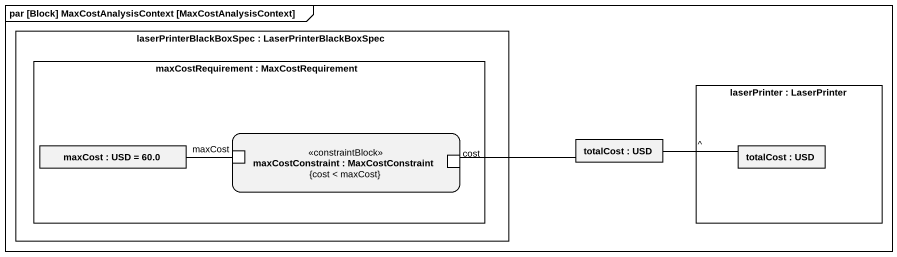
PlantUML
@startuml
mainframe par [Block] MaxCostAnalysisContext [MaxCostAnalysisContext]
rectangle "laserPrinterBlackBoxSpec : LaserPrinterBlackBoxSpec" as laserPrinterBlackBoxSpec {
  rectangle "maxCostRequirement : MaxCostRequirement" as maxCostRequirement {
    rectangle "maxCost : USD = 60.0" as maxCost
    rectangle "maxCostConstraint : MaxCostConstraint\n{cost < maxCost}" as maxCostConstraint <<constraintBlock>> {
      port "maxCost" as maxCost_2
      port cost
    }
  }
}
rectangle "laserPrinter : LaserPrinter" as laserPrinter {
  rectangle "totalCost : USD" as totalCost_2
}
rectangle "totalCost : USD" as totalCost
maxCost -right- maxCost_2
cost -right- totalCost
totalCost -right- totalCost_2 : ^
@enduml
